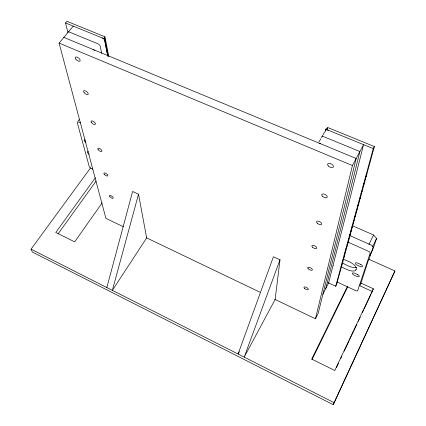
<?xml version="1.0" encoding="UTF-8"?>
<svg xmlns="http://www.w3.org/2000/svg" width="426" height="426" viewBox="0 0 426 426"><rect width="100%" height="100%" fill="white"/><g stroke="black" fill="none" stroke-linecap="round" stroke-linejoin="round"><path stroke-width="0.64" d="M280.004 259.807L275.143 299.478L244.194 357.121L280.004 259.807L273.423 256.756L238.081 354.022L239.337 351.706M325.176 131.772L325.64 129.153L327.179 128.753L327.003 128.37L327.844 127.582L374.369 146.533L336.556 284.557L335.709 286.251L327.876 282.619M327.147 129.009L327.381 127.704M274.701 299.265L315.448 318.792L352.424 165.554L363.57 144.638L328.611 282.96L322.876 294.307M325.752 288.61L359.895 151.534L324.383 136.932A2.806 1.587 28.5 0 0 321.534 137.497M106.841 287.555L132.608 191.466L138.519 194.208L146.666 237.905L112.363 290.351L138.519 194.208M335.709 286.251L373.282 148.605L374.369 146.533M352.552 225.775L373.565 235.003L376.579 238.432L372.979 249.141L369.843 255.595M360.801 283.029L373.357 288.785L372.345 291.517L359.879 285.787M90.584 167.823L31.045 249.162L32.381 252.059L333.217 404.7L394.955 270.968L368.847 259.258M394.955 270.968L333.217 404.7M373.357 288.785L334.767 370.503L311.715 359.097L347.43 286.389M336.519 367.404L338.494 363.224M340.752 358.442L341.881 356.051M344.139 351.274L349.213 340.518M349.778 339.32L353.447 331.55M354.006 330.358L356.828 324.383M358.239 321.396L360.215 317.21M362.473 312.434L363.596 310.043M364.161 308.845L370.934 294.504M371.499 293.312L372.063 292.114M372.51 246.792L376.579 238.432M311.986 359.656L347.744 286.799M368.879 244.556L373.565 235.003M315.448 318.792L318.227 313.264L356.179 158.504L63.852 37.382M318.925 142.06L320.853 138.663M321.816 136.975L324.681 131.932M102.07 202.973L74.688 241.851L55.774 232.495L95.344 177.749M58.096 233.853L96.132 181.05M78.182 120.877L79.135 119.642M107.725 56.078L104.162 37.792L104.604 37.685L104.961 36.79L66.93 21.3L65.529 22.961L67.936 32.632M123.322 226.717L105.914 218.378L59.081 43.095L73.267 26.119M366.451 174.058L367.042 173.994L366.578 173.483M365.721 176.614L366.339 176.545L365.827 176.018M364.975 179.144L365.636 179.112L365.183 178.595M364.315 181.657L364.949 181.609L364.448 181.082M363.639 184.144L364.267 184.101L363.788 183.59M362.968 186.604L363.591 186.561L363.117 186.055M362.329 189.048L362.92 189L362.446 188.5M361.642 191.455L362.26 191.418L361.786 190.917M360.987 193.846L361.605 193.809L361.136 193.308M360.316 196.205L360.955 196.178L360.465 195.667M359.07 200.875L359.672 200.843L359.187 200.337M359.65 198.543L360.311 198.521L359.8 197.999M358.388 203.159L359.043 203.127L358.474 202.579M357.792 205.444L358.42 205.423L357.915 204.906M357.206 207.702L357.803 207.664L357.297 207.164M356.594 209.933L357.185 209.911L356.732 209.432M355.939 212.137L356.578 212.127L356.083 211.621M354.799 216.509L355.38 216.488L354.933 216.019M355.343 214.326L355.976 214.315L355.502 213.831M353.607 220.78L354.208 220.774L353.718 220.279M354.139 218.639L354.794 218.639L354.278 218.128M352.978 222.883L353.628 222.883L353.138 222.393M352.408 224.971L353.053 224.976L352.547 224.475M351.871 227.053L352.483 227.053L351.998 226.568M351.333 229.108L351.919 229.103L351.439 228.624M350.731 231.132L351.365 231.142L350.88 230.663M350.204 233.155L350.811 233.16L350.332 232.687M349.613 235.141L350.263 235.157L349.746 234.657M349.07 237.122L349.714 237.138L349.203 236.643M348.537 239.082L349.176 239.103L348.686 238.624M348.005 241.031L348.644 241.052L348.154 240.573M347.004 244.881L347.595 244.881L347.083 244.407M347.478 242.958L348.117 242.98L347.605 242.49M346.487 246.771L347.073 246.776L346.567 246.303M345.928 248.64L346.556 248.667L346.072 248.198M345.422 250.504L346.045 250.531L345.523 250.041M344.938 252.352L345.539 252.362L345.017 251.888M343.942 255.994L344.538 256.01L344.022 255.541M344.394 254.173L345.033 254.215L344.554 253.747M343.409 257.783L344.043 257.821L343.553 257.357M342.946 259.572L343.553 259.604L343.079 259.152M342.483 261.346L343.068 261.367L342.563 260.904M341.966 263.087L342.589 263.13L342.083 262.661M340.997 266.548L341.631 266.607L341.151 266.138M341.428 264.812L342.105 264.881L341.625 264.413M65.529 22.961L104.492 38.867L107.831 56.03M325.64 129.153L373.282 148.605M68.581 31.726L97.735 43.713A2.631 1.31 39.6 0 1 100.259 46.354L101.686 53.362M59.081 43.095L352.424 165.554M349.501 235.456L371.291 245.11A2.364 1.124 25.6 0 1 373.096 247.144L369.118 259.019L367.963 261.404L360.471 284.834A2.162 0.932 26.2 0 1 359.688 285.202M80.45 122.858L78.634 122.049A2.114 0.895 37.1 0 0 77.234 122.518L89.247 166.582A1.933 0.767 35.6 0 0 91.137 168.371L92.943 169.207M348.25 242.256L368.314 251.202A2.375 1.108 25.7 0 1 370.13 253.23L357.718 290.543A2.167 0.921 26.3 0 1 355.46 290.516L337.317 282.129M146.288 237.724L259.865 292.156M31.045 249.162L334.016 402.613M343.473 259.439L343.489 259.455A8.973 4.01 26.6 0 1 346.546 260.52L349.288 261.761A8.989 4.01 26.5 0 1 356.344 269.386A8.989 4.01 26.5 0 1 347.03 269.573L344.336 268.348A8.973 4.01 26.6 0 1 341.444 266.724M104.162 37.792L104.492 38.867M104.961 36.79L108.832 56.642M104.604 37.685L108.151 55.976M319.069 143.413A2.822 1.571 28.6 0 1 320.528 143.732M325.347 130.787A2.796 1.603 28.4 0 1 328.201 130.196M93.097 49.501A2.641 1.294 39.5 0 1 94.545 50.454M102.336 37.989A2.615 1.326 39.8 0 1 104.833 40.624M89.322 154.217A2.034 0.825 36.1 0 1 87.362 152.417A2.034 0.825 36.1 0 1 88.411 151.826M85.887 142.348A2.087 0.863 36.5 0 1 84.151 140.489A2.087 0.863 36.5 0 1 85.418 140.069M333.425 265.717A2.247 0.99 27.1 0 1 333.244 265.632M355.486 269.434A2.268 1.006 26.2 0 1 355.683 269.477M342.499 262.762A8.951 4.036 26.6 0 0 346.072 264.871L348.761 266.09A8.967 4.042 26.5 0 0 356.594 267.272M360.668 264.434L357.888 263.177A2.332 1.054 26.2 0 0 355.454 263.231A2.332 1.054 26.2 0 0 357.254 265.206L360.023 266.458A2.338 1.054 26 0 0 362.473 266.404A2.338 1.054 26 0 0 360.668 264.434M357.462 274.488L354.752 273.252A2.274 1.001 26.3 0 0 352.387 273.279A2.274 1.001 26.3 0 0 354.15 275.185L356.85 276.421A2.279 1.001 26.2 0 0 359.224 276.399A2.279 1.001 26.2 0 0 357.462 274.488M304.537 288.461A2.444 0.996 28 0 0 308.243 289.573A2.444 0.996 28 0 0 305.58 287.076A2.444 0.996 28 0 0 304.537 288.461M308.344 268.891A2.567 1.097 27.9 0 0 312.247 269.999A2.567 1.097 27.9 0 0 309.457 267.336A2.567 1.097 27.9 0 0 308.344 268.891M312.551 247.245A2.7 1.219 27.9 0 0 316.678 248.347A2.7 1.219 27.9 0 0 313.749 245.498A2.7 1.219 27.9 0 0 312.551 247.245M317.232 223.187A2.844 1.358 27.8 0 0 321.609 224.268A2.844 1.358 27.8 0 0 318.526 221.211A2.844 1.358 27.8 0 0 317.232 223.187M322.461 196.28A3.009 1.528 27.8 0 0 327.12 197.334A3.009 1.528 27.8 0 0 323.867 194.032A3.009 1.528 27.8 0 0 322.461 196.28M328.355 165.991A3.195 1.731 27.8 0 0 333.324 166.997A3.195 1.731 27.8 0 0 329.884 163.414A3.195 1.731 27.8 0 0 328.355 165.991M109.892 196.753A2.252 0.863 34.5 0 0 113.151 198.207A2.252 0.863 34.5 0 0 110.973 195.688A2.252 0.863 34.5 0 0 109.892 196.753M104.365 174.372A2.359 0.943 35.2 0 0 107.773 175.858A2.359 0.943 35.2 0 0 105.472 173.158A2.359 0.943 35.2 0 0 104.365 174.372M98.299 149.808A2.481 1.033 36 0 0 101.862 151.331A2.481 1.033 36 0 0 99.434 148.418A2.481 1.033 36 0 0 98.299 149.808M91.473 122.544A2.62 1.14 36.9 0 0 95.264 124.365A2.62 1.14 36.9 0 0 92.996 121.229A2.62 1.14 36.9 0 0 91.473 122.544M84.055 92.517A2.78 1.262 38 0 0 88.044 94.402A2.78 1.262 38 0 0 85.621 90.978A2.78 1.262 38 0 0 84.055 92.517M75.785 59.06A2.955 1.4 39.4 0 0 79.992 61.003A2.955 1.4 39.4 0 0 77.399 57.254A2.955 1.4 39.4 0 0 75.785 59.06"/></g></svg>
